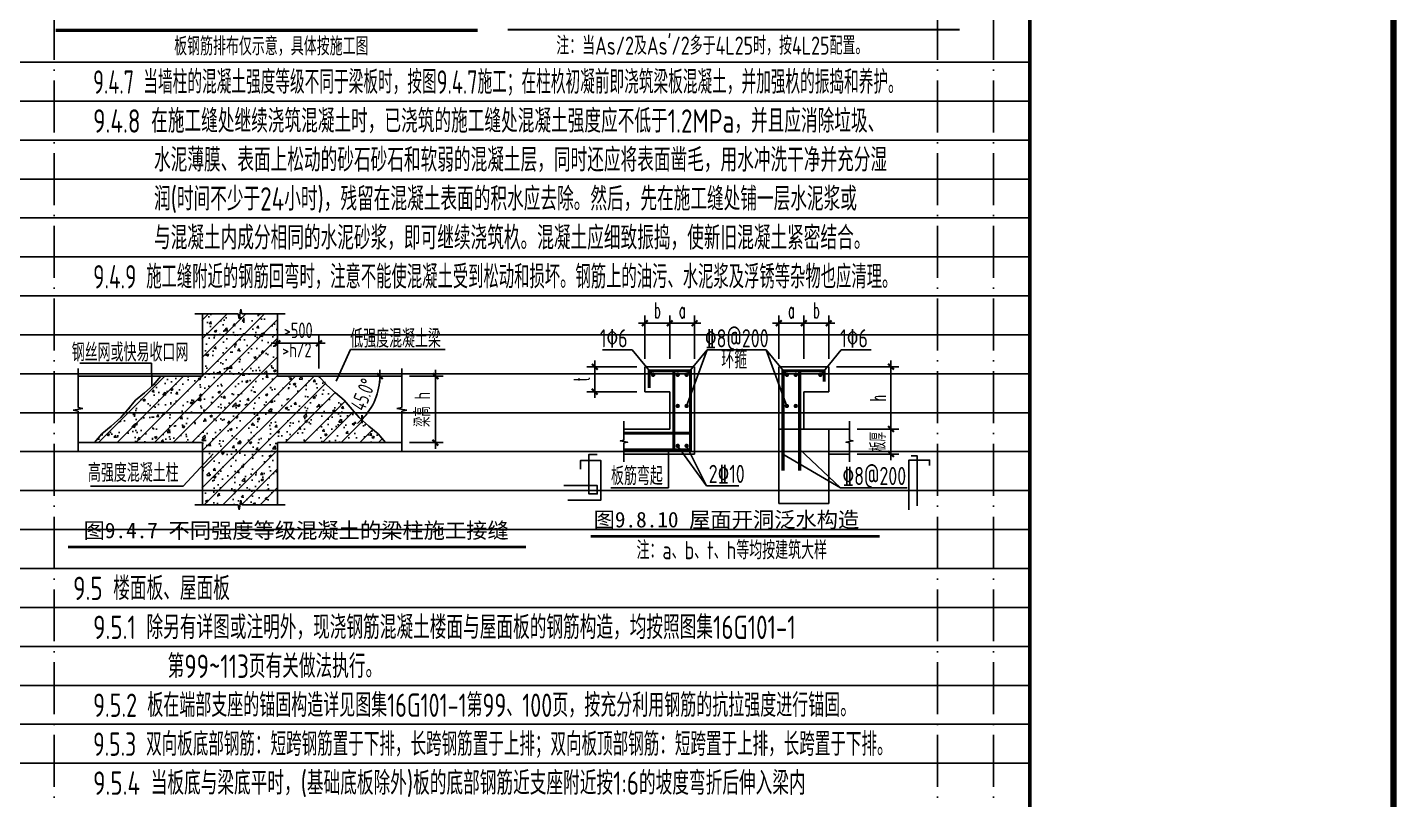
# Model space of a CAD drawing. Extents: x 826826 to 1642106, y -156213 to 399140.
# Drawn here: x 913611 to 939959, y 310491 to 325363 of the extents above; entities that cross this region are included whole.
import ezdxf
from ezdxf.enums import TextEntityAlignment as Align

# ---------------------------------------------------------------- set-up
doc = ezdxf.new("R2010")
doc.units = 0
doc.header["$LTSCALE"] = 1000
for name, pattern in [('D1', [14, 10, -2, 0, -2]), ('D3轴线点划线', [18.5, 12, -3, 0.5, -3]), ('H3普通虚线', [4.2, 3, -1.2])]:
    doc.linetypes.add(name, pattern=pattern)
doc.layers.get('0').update_dxf_attribs({"linetype": 'CONTINUOUS'})
doc.layers.get('DEFPOINTS').update_dxf_attribs({"linetype": 'CONTINUOUS'})
for name, color, linetype in [('C-SHET-TTLB', 11, 'CONTINUOUS'), ('C-THCK', 210, 'CONTINUOUS'), ('S-DETL-AXIS', 8, 'D3轴线点划线'), ('S-DETL-DIM', 151, 'CONTINUOUS'), ('S-DETL-HATCH', 253, 'CONTINUOUS'), ('S-DETL-LINE1', 2, 'CONTINUOUS'), ('S-DETL-RBAR', 1, 'CONTINUOUS'), ('S-DETL-TEXT', 7, 'CONTINUOUS'), ('水平筋标注', 7, 'CONTINUOUS')]:
    doc.layers.add(name, color=color, linetype=linetype)
doc.layers.add('S-1-TEXT', color=7, linetype='CONTINUOUS', lineweight=18)
doc.layers.add('图框', color=9, linetype='CONTINUOUS', lineweight=18)
doc.styles.add('HZ2', font='romans.shx', dxfattribs={"width": 0.5, "bigfont": 'hztxt.shx'})
doc.styles.add('TS', font='tssdeng.shx', dxfattribs={"width": 0.7, "bigfont": 'tssdchn.shx'})
doc.styles.add('黑体', font='simhei.ttf')
doc.dimstyles.new('DIM25', dxfattribs={"dimtxt": 300, "dimasz": 0.8, "dimexe": 150, "dimexo": 150, "dimgap": 100, "dimtad": 1, "dimdec": 0, "dimlfac": 0.25, "dimrnd": 1, "dimzin": 0, "dimdsep": 46, "dimtxsty": 'TS', "dimblk": '_DIMX', "dimcen": 0, "dimclrd": 256, "dimclre": 256, "dimclrt": 43, "dimadec": 1, "dimazin": 0, "dimtfac": 1, "dimtdec": 0, "dimtix": 1, "dimtmove": 2, "dimatfit": 3, "dimldrblk": 'ARCHTICK', "dimfxl": 0, "dimtolj": 1, "dimtzin": 1, "dimarcsym": 0})

# ---------------------------------------------------------------- blocks, each defined once
blk = doc.blocks.new('_DIMX')
blk.add_line((-150, 0), (150, 0))
at = {"const_width": 50}
blk.add_lwpolyline([(-70, -70), (70, 70)], dxfattribs=at)
blk = doc.blocks.new('*D941')
at = {"layer": 'DEFPOINTS', "color": 0}
for p in [(918422, 319279), (918422, 318646), (919222, 318646)]:
    blk.add_point(p, dxfattribs=at)
at = {"layer": 'S-DETL-DIM', "lineweight": -2}
for p, q in [((918422, 318796), (918422, 319429)), ((919222, 318796), (919222, 319429)), ((919221, 319279), (918422, 319279))]:
    blk.add_line(p, q, dxfattribs=at)
at = {"layer": 'S-DETL-DIM', "lineweight": -2, "xscale": 0.8, "yscale": 0.8, "zscale": 0.8, "rotation": 180}
blk.add_blockref('_DIMX', (918422, 319279), dxfattribs=at)
at = {"layer": 'S-DETL-DIM', "lineweight": -2, "xscale": 0.8, "yscale": 0.8, "zscale": 0.8}
blk.add_blockref('_DIMX', (919222, 319279), dxfattribs=at)
at = {"layer": 'S-DETL-DIM', "color": 43, "insert": (918822, 319529), "char_height": 300, "attachment_point": 5, "style": 'TS'}
blk.add_mtext('\\A1;>500', dxfattribs=at)
blk = doc.blocks.new('_ArchTick')
at = {"color": 0, "linetype": 'ByBlock', "const_width": 0.15}
blk.add_lwpolyline([(-0.5, -0.5), (0.5, 0.5)], dxfattribs=at)
blk = doc.blocks.new('*D942')
at = {"layer": 'DEFPOINTS', "color": 0}
for p in [(920817, 318646), (920817, 317366), (921462, 317366)]:
    blk.add_point(p, dxfattribs=at)
at = {"layer": 'S-DETL-DIM', "lineweight": -2}
for p, q in [((920967, 318646), (921612, 318646)), ((921462, 318645), (921462, 317367)), ((920967, 317366), (921612, 317366))]:
    blk.add_line(p, q, dxfattribs=at)
at = {"layer": 'S-DETL-DIM', "lineweight": -2, "xscale": 0.8, "yscale": 0.8, "zscale": 0.8}
for p, rotation in [((921462, 318646), 90), ((921462, 317366), 270)]:
    blk.add_blockref('_DIMX', p, dxfattribs=dict(at, rotation=rotation))
at = {"layer": 'S-DETL-DIM', "color": 43, "insert": (921212, 318006), "char_height": 300, "attachment_point": 5, "rotation": 90, "style": 'TS'}
blk.add_mtext('\\A1;梁高 h', dxfattribs=at)
blk = doc.blocks.new('*D943')
at = {"layer": 'DEFPOINTS', "color": 0}
for p in [(918422, 318646), (919222, 318646), (920817, 318646), (920235, 318060), (920502, 317366)]:
    blk.add_point(p, dxfattribs=at)
at = {"layer": 'S-DETL-DIM', "lineweight": -2}
blk.add_arc((919222, 318646), 1171, 315.0392, 359.9608, dxfattribs=at)
at = {"layer": 'S-DETL-DIM', "lineweight": -2, "xscale": 0.8, "yscale": 0.8, "zscale": 0.8}
for p, rotation in [((920392, 318646), 89.98042243834593), ((920049, 317818), 225.0195775616524)]:
    blk.add_blockref('_DIMX', p, dxfattribs=dict(at, rotation=rotation))
at = {"layer": 'S-DETL-DIM', "color": 43, "insert": (920072, 318293), "char_height": 300, "attachment_point": 5, "rotation": 67.5, "style": 'TS'}
blk.add_mtext('\\A1;45.0°', dxfattribs=at)
blk = doc.blocks.new('*D926')
at = {"layer": 'DEFPOINTS', "color": 0}
for p in [(2707629, 618930), (2707149, 618091), (2707629, 618091)]:
    blk.add_point(p, dxfattribs=at)
at = {"layer": 'S-DETL-DIM', "lineweight": -2}
for p, q in [((2707149, 618241), (2707149, 619080)), ((2707150, 618930), (2707628, 618930)), ((2707629, 618241), (2707629, 619080))]:
    blk.add_line(p, q, dxfattribs=at)
at = {"layer": 'S-DETL-DIM', "lineweight": -2, "xscale": 0.8, "yscale": 0.8, "zscale": 0.8, "rotation": 180}
blk.add_blockref('_DIMX', (2707149, 618930), dxfattribs=at)
at = {"layer": 'S-DETL-DIM', "lineweight": -2, "xscale": 0.8, "yscale": 0.8, "zscale": 0.8}
blk.add_blockref('_DIMX', (2707629, 618930), dxfattribs=at)
at = {"layer": 'S-DETL-DIM', "color": 43, "insert": (2707389, 619180), "char_height": 300, "attachment_point": 5, "style": 'HZ2'}
blk.add_mtext('\\A1;a', dxfattribs=at)
blk = doc.blocks.new('*D927')
at = {"layer": 'DEFPOINTS', "color": 0}
for p in [(2710209, 618091), (2710609, 616891), (2711407, 616891)]:
    blk.add_point(p, dxfattribs=at)
at = {"layer": 'S-DETL-DIM', "lineweight": -2}
for p, q in [((2710359, 618091), (2711557, 618091)), ((2711407, 618090), (2711407, 616892)), ((2710759, 616891), (2711557, 616891))]:
    blk.add_line(p, q, dxfattribs=at)
at = {"layer": 'S-DETL-DIM', "lineweight": -2, "xscale": 0.8, "yscale": 0.8, "zscale": 0.8}
for p, rotation in [((2711407, 618091), 90), ((2711407, 616891), 270)]:
    blk.add_blockref('_DIMX', p, dxfattribs=dict(at, rotation=rotation))
at = {"layer": 'S-DETL-DIM', "color": 43, "insert": (2711157, 617491), "char_height": 300, "attachment_point": 5, "rotation": 90, "style": 'HZ2'}
blk.add_mtext('\\A1;h', dxfattribs=at)
blk = doc.blocks.new('*D928')
at = {"layer": 'DEFPOINTS', "color": 0}
for p in [(2710609, 616891), (2710609, 616411), (2711407, 616411)]:
    blk.add_point(p, dxfattribs=at)
at = {"layer": 'S-DETL-DIM', "lineweight": -2}
for p, q in [((2710759, 616891), (2711557, 616891)), ((2711407, 616890), (2711407, 616412)), ((2710759, 616411), (2711557, 616411))]:
    blk.add_line(p, q, dxfattribs=at)
at = {"layer": 'S-DETL-DIM', "lineweight": -2, "xscale": 0.8, "yscale": 0.8, "zscale": 0.8}
for p, rotation in [((2711407, 616891), 90), ((2711407, 616411), 270)]:
    blk.add_blockref('_DIMX', p, dxfattribs=dict(at, rotation=rotation))
at = {"layer": 'S-DETL-DIM', "color": 43, "insert": (2711157, 616651), "char_height": 300, "attachment_point": 5, "rotation": 90, "style": 'HZ2'}
blk.add_mtext('\\A1;板厚', dxfattribs=at)
blk = doc.blocks.new('*D929')
at = {"layer": 'DEFPOINTS', "color": 0}
for p in [(2706669, 618091), (2705707, 617611), (2706669, 617611)]:
    blk.add_point(p, dxfattribs=at)
at = {"layer": 'S-DETL-DIM', "lineweight": -2}
for p, q in [((2706519, 618091), (2705557, 618091)), ((2705707, 618090), (2705707, 617612)), ((2706519, 617611), (2705557, 617611))]:
    blk.add_line(p, q, dxfattribs=at)
at = {"layer": 'S-DETL-DIM', "lineweight": -2, "xscale": 0.8, "yscale": 0.8, "zscale": 0.8}
for p, rotation in [((2705707, 618091), 90), ((2705707, 617611), 270)]:
    blk.add_blockref('_DIMX', p, dxfattribs=dict(at, rotation=rotation))
at = {"layer": 'S-DETL-DIM', "color": 43, "insert": (2705457, 617851), "char_height": 300, "attachment_point": 5, "rotation": 90, "style": 'HZ2'}
blk.add_mtext('\\A1;t', dxfattribs=at)
blk = doc.blocks.new('*D930')
at = {"layer": 'DEFPOINTS', "color": 0}
for p in [(2706669, 618930), (2706669, 618091), (2707149, 618091)]:
    blk.add_point(p, dxfattribs=at)
at = {"layer": 'S-DETL-DIM', "lineweight": -2}
for p, q in [((2706669, 618241), (2706669, 619080)), ((2707148, 618930), (2706670, 618930)), ((2707149, 618241), (2707149, 619080))]:
    blk.add_line(p, q, dxfattribs=at)
at = {"layer": 'S-DETL-DIM', "lineweight": -2, "xscale": 0.8, "yscale": 0.8, "zscale": 0.8, "rotation": 180}
blk.add_blockref('_DIMX', (2706669, 618930), dxfattribs=at)
at = {"layer": 'S-DETL-DIM', "lineweight": -2, "xscale": 0.8, "yscale": 0.8, "zscale": 0.8}
blk.add_blockref('_DIMX', (2707149, 618930), dxfattribs=at)
at = {"layer": 'S-DETL-DIM', "color": 43, "insert": (2706909, 619180), "char_height": 300, "attachment_point": 5, "style": 'HZ2'}
blk.add_mtext('\\A1;b', dxfattribs=at)
blk = doc.blocks.new('*D931')
at = {"layer": 'DEFPOINTS', "color": 0}
for p in [(2709249, 618930), (2709249, 618091), (2709729, 618091)]:
    blk.add_point(p, dxfattribs=at)
at = {"layer": 'S-DETL-DIM', "lineweight": -2}
for p, q in [((2709249, 618241), (2709249, 619080)), ((2709728, 618930), (2709250, 618930)), ((2709729, 618241), (2709729, 619080))]:
    blk.add_line(p, q, dxfattribs=at)
at = {"layer": 'S-DETL-DIM', "lineweight": -2, "xscale": 0.8, "yscale": 0.8, "zscale": 0.8, "rotation": 180}
blk.add_blockref('_DIMX', (2709249, 618930), dxfattribs=at)
at = {"layer": 'S-DETL-DIM', "lineweight": -2, "xscale": 0.8, "yscale": 0.8, "zscale": 0.8}
blk.add_blockref('_DIMX', (2709729, 618930), dxfattribs=at)
at = {"layer": 'S-DETL-DIM', "color": 43, "insert": (2709489, 619180), "char_height": 300, "attachment_point": 5, "style": 'HZ2'}
blk.add_mtext('\\A1;a', dxfattribs=at)
blk = doc.blocks.new('*D932')
at = {"layer": 'DEFPOINTS', "color": 0}
for p in [(2710209, 618930), (2709729, 618091), (2710209, 618091)]:
    blk.add_point(p, dxfattribs=at)
at = {"layer": 'S-DETL-DIM', "lineweight": -2}
for p, q in [((2709729, 618241), (2709729, 619080)), ((2709730, 618930), (2710208, 618930)), ((2710209, 618241), (2710209, 619080))]:
    blk.add_line(p, q, dxfattribs=at)
at = {"layer": 'S-DETL-DIM', "lineweight": -2, "xscale": 0.8, "yscale": 0.8, "zscale": 0.8, "rotation": 180}
blk.add_blockref('_DIMX', (2709729, 618930), dxfattribs=at)
at = {"layer": 'S-DETL-DIM', "lineweight": -2, "xscale": 0.8, "yscale": 0.8, "zscale": 0.8}
blk.add_blockref('_DIMX', (2710209, 618930), dxfattribs=at)
at = {"layer": 'S-DETL-DIM', "color": 43, "insert": (2709969, 619180), "char_height": 300, "attachment_point": 5, "style": 'HZ2'}
blk.add_mtext('\\A1;b', dxfattribs=at)
blk = doc.blocks.new('20210804.19142487')
at = {"layer": '图框', "const_width": 70}
blk.add_lwpolyline([(25, 0), (25, 57400)], dxfattribs=at)
blk = doc.blocks.new('2014111522190556')
at = {"layer": 'S-DETL-RBAR'}
for points in [[(2706872.3, 617936.1, 1), (2706787.9, 617936.1, 1)], [(2707345.7, 617936.1, 1), (2707261.3, 617936.1, 1)], [(2707432.1, 617936.1, -1), (2707516.4, 617936.1, -1)], [(2709445.7, 617936.1, 1), (2709361.3, 617936.1, 1)], [(2709532.1, 617936.1, -1), (2709616.4, 617936.1, -1)], [(2710005.4, 617936.1, -1), (2710089.8, 617936.1, -1)], [(2707345.7, 617336.1, 1), (2707261.3, 617336.1, 1)], [(2707432.1, 617336.1, -1), (2707516.4, 617336.1, -1)], [(2709445.7, 617336.1, 1), (2709361.3, 617336.1, 1)], [(2709532.1, 617336.1, -1), (2709616.4, 617336.1, -1)], [(2707345.7, 616568.1, 1), (2707261.3, 616568.1, 1)], [(2707432.1, 616568.1, -1), (2707516.4, 616568.1, -1)]]:
    blk.add_hatch(color=1, dxfattribs=at).paths.add_polyline_path(points)
at = {"layer": 'S-DETL-AXIS', "linetype": 'H3普通虚线'}
for p, q in [((2709728.9, 616890.9), (2709248.9, 616890.9)), ((2710208.9, 616410.9), (2710208.9, 616890.9))]:
    blk.add_line(p, q, dxfattribs=at)
at = {"layer": 'S-DETL-HATCH'}
for points in [[(2706268.9, 617040.9), (2706268.9, 616678.7), (2706198.7, 616663.5), (2706339, 616638.3), (2706268.9, 616625.2), (2706268.9, 616260.9)], [(2710608.9, 617040.9), (2710608.9, 616678.7), (2710679, 616663.5), (2710538.7, 616638.3), (2710608.9, 616625.2), (2710608.9, 616260.9)]]:
    blk.add_lwpolyline(points, dxfattribs=at)
at = {"layer": 'S-DETL-LINE1'}
for p, q in [((2706668.9, 618090.9), (2706668.9, 617610.9)), ((2706668.9, 618090.9), (2707628.9, 618090.9)), ((2707628.9, 618090.9), (2707628.9, 616410.9)), ((2709248.9, 618090.9), (2709248.9, 615455.9)), ((2710208.9, 618090.9), (2709248.9, 618090.9)), ((2710208.9, 618090.9), (2710208.9, 617610.9)), ((2706668.9, 617610.9), (2707148.9, 617610.9)), ((2707148.9, 617610.9), (2707148.9, 616890.9)), ((2709728.9, 617610.9), (2709728.9, 616890.9)), ((2709728.9, 617610.9), (2710208.9, 617610.9)), ((2706268.9, 616890.9), (2707148.9, 616890.9)), ((2710608.9, 616890.9), (2709728.9, 616890.9)), ((2706268.9, 616410.9), (2707628.9, 616410.9)), ((2710608.9, 616410.9), (2710208.9, 616410.9)), ((2710208.9, 616410.9), (2710208.9, 615455.9)), ((2710208.9, 615455.9), (2709248.9, 615455.9))]:
    blk.add_line(p, q, dxfattribs=at)
at = {"layer": 'S-DETL-RBAR', "color": 1, "const_width": 60}
for points in [[(2706268.9, 616490.9), (2707548.9, 616490.9), (2707548.9, 618010.9), (2706755.5, 618010.9), (2706755.5, 617682)], [(2707548.9, 618010.9), (2707228.9, 618010.9), (2707228.9, 616490.9)], [(2709328.9, 616090.9), (2709328.9, 618010.9), (2710122.2, 618010.9), (2710122.2, 617807.2)], [(2709412.7, 618010.9), (2709648.9, 618010.9), (2709648.9, 616090.9)], [(2706268.9, 616810.9), (2707548.9, 616810.9)]]:
    blk.add_lwpolyline(points, dxfattribs=at)
at = {"layer": 'S-DETL-TEXT'}
for p, q in [((2706426.2, 618419.8), (2705853.3, 618419.8)), ((2706823, 617934.6), (2706426.2, 618419.8)), ((2707871.5, 618419.8), (2707474.2, 617335.2)), ((2707474.8, 617934.6), (2707871.5, 618419.8)), ((2707871.5, 618419.8), (2709006.2, 618419.8)), ((2709403, 617934.6), (2709006.2, 618419.8)), ((2709006.2, 618419.8), (2709403.6, 617335.2)), ((2710054.8, 617934.6), (2710451.5, 618419.8)), ((2710451.5, 618419.8), (2711024.4, 618419.8)), ((2707859.2, 615800.5), (2707301.2, 616567.7)), ((2707473.3, 616565.8), (2707859.2, 615800.5)), ((2707124.5, 615759.5), (2707124.5, 616490.9)), ((2710432.9, 615759.5), (2709328.9, 616407.6)), ((2709648.9, 616505.2), (2710432.9, 615759.5)), ((2707124.5, 615759.5), (2706018.5, 615759.5)), ((2708481.6, 615800.5), (2707859.2, 615800.5)), ((2711719.2, 615759.5), (2710432.9, 615759.5))]:
    blk.add_line(p, q, dxfattribs=at)
for points in [[(2705114.8, 615801.9), (2705754.8, 615801.9), (2705754.8, 615641.9), (2705594.8, 615641.9), (2705594.8, 616401.9), (2705754.8, 616401.9)], [(2705186.3, 615525), (2705826.3, 615525), (2705826.3, 616285), (2705429.7, 616285), (2705429.7, 616120.5)], [(2711753.8, 615334.1), (2711753.8, 616294.1), (2712150.5, 616294.1), (2712150.5, 616192.3)], [(2711795.7, 616373), (2711913.8, 616373), (2711913.8, 615413)]]:
    blk.add_lwpolyline(points, dxfattribs=at)
at = {"layer": 'S-DETL-TEXT', "const_width": 50}
blk.add_lwpolyline([(2705630.8, 614826.5), (2711188.4, 614826.5)], dxfattribs=at)
at = {"layer": 'S-DETL-TEXT', "style": 'TS', "width": 0.75}
for s, p in [('1\x826', (2705805.9, 618464.9)), ('\x848@200', (2707826.7, 618464.9)), ('1\x826', (2710430.2, 618464.9)), ('环箍', (2708141.4, 618058)), ('板筋弯起', (2706019.5, 615812.4)), ('2\x8410', (2707899.9, 615853.4)), ('\x848@200', (2710473.6, 615812.4)), ('注：a、b、t、h等均按建筑大样', (2706510.2, 614384.6))]:
    blk.add_text(s, height=350, dxfattribs=at).set_placement(p)
at = {"layer": 'S-DETL-TEXT', "style": '黑体'}
blk.add_text('图9.8.10 屋面开洞泛水构造', height=300, dxfattribs=at).set_placement((2705685, 614997.6))
at = {"layer": 'S-DETL-DIM'}
for base, p1, p2, angle, text, picture, middle in [((2706668.9, 618929.9), (2707148.9, 618090.9), (2706668.9, 618090.9), 180, 'b', '*D930', (2706908.9, 619179.9)), ((2709248.9, 618929.9), (2709728.9, 618090.9), (2709248.9, 618090.9), 180, 'a', '*D931', (2709488.9, 619179.9)), ((2705706.8, 617610.9), (2706668.9, 618090.9), (2706668.9, 617610.9), 270, 't', '*D929', (2705456.8, 617850.9)), ((2711407.3, 616890.9), (2710208.9, 618090.9), (2710608.9, 616890.9), 90, 'h', '*D927', (2711157.3, 617490.9)), ((2711407.3, 616410.9), (2710608.9, 616890.9), (2710608.9, 616410.9), 90, '板厚', '*D928', (2711157.3, 616650.9))]:
    dim = blk.add_linear_dim(base=base, p1=p1, p2=p2, angle=angle, text=text, dimstyle='DIM25', dxfattribs=at)
    dim.commit()
    dim.dimension.update_dxf_attribs({"geometry": picture, "text_midpoint": middle})
for base, p1, p2, text, picture, middle in [((2707628.9, 618929.9), (2707148.9, 618090.9), (2707628.9, 618090.9), 'a', '*D926', (2707388.9, 619179.9)), ((2710208.9, 618929.9), (2709728.9, 618090.9), (2710208.9, 618090.9), 'b', '*D932', (2709968.9, 619179.9))]:
    dim = blk.add_linear_dim(base=base, p1=p1, p2=p2, text=text, dimstyle='DIM25', dxfattribs=at)
    dim.commit()
    dim.dimension.update_dxf_attribs({"geometry": picture, "text_midpoint": middle})

msp = doc.modelspace()

# ---------------------------------------------------------------- hatches: boundary and pattern name
at = {"layer": 'S-DETL-HATCH'}
h = msp.add_hatch(dxfattribs=at)
h.set_pattern_fill('ANSI31', color=256, scale=80, style=0)
h.set_pattern_definition([(45, (48886.16, 125515.13), (-179.60512, 179.60512), [])])
h.paths.add_polyline_path([(916168.75, 318651.53), (914888.75, 317371.53), (916968.75, 317371.53), (916968.75, 316171.53), (917651.64, 316171.53), (917671.97, 316077.96), (917705.53, 316265.1), (917723.07, 316171.53), (918408.75, 316171.53), (918408.75, 317371.53), (920488.75, 317371.53), (919208.75, 318651.53), (918408.75, 318651.53), (918408.75, 319851.53), (917723.07, 319851.53), (917705.53, 319945.1), (917671.97, 319757.96), (917651.64, 319851.53), (916968.75, 319851.53), (916968.75, 318651.53)])
h = msp.add_hatch(dxfattribs=at)
h.set_pattern_fill('AR-CONC', color=256, scale=2.5, style=0)
h.set_pattern_definition([(50, (-722395.3, 199936.2), (455.46167, -39.84771), [47.625, -523.875]), (355, (-722395.3, 199936.2), (-88.10706, 477.64161), [38.1, -419.1]), (100.451, (-722357.35, 199932.88), (367.35625, 437.79172), [40.475, -445.225]), (46.1842, (-722395.3, 200063.2), (677.6976, -105.10582), [71.4375, -785.8125]), (96.6356, (-722338.83, 200054.44), (593.51059, 618.5639), [60.7125, -667.8375]), (351.184, (-722395.3, 200063.2), (593.5115, 618.5628), [57.15, -628.65]), (21, (-722331.8, 200031.45), (379.0372, -255.6638), [47.625, -523.875]), (326, (-722331.8, 200031.45), (154.50507, 460.46992), [38.1, -419.1]), (71.4514, (-722300.22, 200010.14), (533.54123, 204.80714), [40.475, -445.225]), (37.5, (-722395.31, 199936.2), (7.721508, 211.387597), [0, -414.02, 0, -425.45, 0, -420.6875]), (7.5, (-722395.3, 199936.2), (167.049156, 250.451437), [0, -242.57, 0, -404.495, 0, -160.3375]), (327.5, (-722536.91, 199936.2), (338.976488, -14.32186), [0, -158.75, 0, -495.3, 0, -657.225]), (317.5, (-722600.4, 199936.2), (370.322953, 63.56623), [0, -206.375, 0, -328.93, 0, -466.725])])
h.paths.add_polyline_path([(916181.52, 318645.81), (914901.52, 317365.81), (916981.52, 317365.81), (916981.52, 316165.81), (917664.41, 316165.81), (917684.74, 316072.24), (917718.3, 316259.37), (917735.83, 316165.81), (918421.52, 316165.81), (918421.52, 317365.81), (920501.52, 317365.81), (919221.52, 318645.81), (918421.52, 318645.81), (918421.52, 319845.81), (917735.83, 319845.81), (917718.3, 319939.37), (917684.74, 319752.24), (917664.41, 319845.81), (916981.52, 319845.81), (916981.52, 318645.81)])

# ---------------------------------------------------------------- linework, layer by layer
at = {"layer": 'C-SHET-TTLB', "const_width": 120}
msp.add_lwpolyline([(858638.73, 354342.46), (939898.73, 354342.46), (939898.73, 296942.46), (858638.73, 296942.46)], close=True, dxfattribs=at)
at = {"layer": 'DEFPOINTS', "color": 252, "linetype": 'D1', "ltscale": 0.1}
for p, q in [((914126.73, 350942.46), (914126.73, 296942.46)), ((931126.73, 350942.46), (931126.73, 296942.46)), ((932198.73, 350942.46), (932198.73, 296942.46))]:
    msp.add_line(p, q, dxfattribs=at)
at = {"layer": 'DEFPOINTS', "color": 252}
for p, q in [((858638.73, 324692.46), (932898.73, 324692.46)), ((858638.73, 323942.46), (932898.73, 323942.46)), ((858638.73, 323192.46), (932898.73, 323192.46)), ((858638.73, 322442.46), (932898.73, 322442.46)), ((858638.73, 321692.46), (932898.73, 321692.46)), ((858638.73, 320942.46), (932898.73, 320942.46)), ((858638.73, 320192.46), (932898.73, 320192.46)), ((858638.73, 319442.46), (932898.73, 319442.46)), ((858638.73, 318692.46), (932898.73, 318692.46)), ((858638.73, 317942.46), (932898.73, 317942.46)), ((858638.73, 317192.46), (932898.73, 317192.46)), ((858638.73, 316442.46), (932898.73, 316442.46)), ((858638.73, 315692.46), (932898.73, 315692.46)), ((858638.73, 314942.46), (932898.73, 314942.46)), ((858638.73, 314192.46), (932898.73, 314192.46)), ((858638.73, 313442.46), (932898.73, 313442.46)), ((858638.73, 312692.46), (932898.73, 312692.46)), ((858638.73, 311942.46), (932898.73, 311942.46)), ((858638.73, 311192.46), (932898.73, 311192.46))]:
    msp.add_line(p, q, dxfattribs=at)
at = {"layer": 'S-DETL-DIM'}
for p, q in [((917684.74, 319752.24), (917718.3, 319939.37)), ((917718.3, 319939.37), (917735.83, 319845.81)), ((916831.52, 319845.81), (917664.41, 319845.81)), ((917664.41, 319845.81), (917684.74, 319752.24)), ((917735.83, 319845.81), (918571.52, 319845.81)), ((914586.26, 318795.81), (914586.26, 318042.92)), ((920816.78, 318795.81), (920816.78, 318042.92)), ((914679.82, 318022.59), (914492.69, 317989.02)), ((914586.26, 318042.92), (914679.82, 318022.59)), ((920816.78, 318042.92), (920723.21, 318022.59)), ((920723.21, 318022.59), (920910.35, 317989.02)), ((914492.69, 317989.02), (914586.26, 317971.49)), ((914586.26, 317971.49), (914586.26, 317215.81)), ((920910.35, 317989.02), (920816.78, 317971.49)), ((920816.78, 317971.49), (920816.78, 317215.81)), ((917684.74, 316072.24), (917718.3, 316259.37)), ((917718.3, 316259.37), (917735.83, 316165.81)), ((916831.52, 316165.81), (917664.41, 316165.81)), ((917664.41, 316165.81), (917684.74, 316072.24)), ((917735.83, 316165.81), (918571.52, 316165.81))]:
    msp.add_line(p, q, dxfattribs=at)
at = {"layer": 'S-DETL-LINE1'}
for p, q in [((916981.52, 319845.81), (916981.52, 318645.81)), ((918421.52, 319845.81), (918421.52, 318645.81)), ((914586.26, 318645.81), (916981.52, 318645.81)), ((918421.52, 318645.81), (920816.78, 318645.81)), ((914586.26, 317365.81), (916981.52, 317365.81)), ((916981.52, 317365.81), (916981.52, 316165.81)), ((918421.52, 317365.81), (920816.78, 317365.81)), ((918421.52, 317365.81), (918421.52, 316165.81))]:
    msp.add_line(p, q, dxfattribs=at)
for points in [[(914901.52, 317365.81), (915044.74, 317536.28), (915221.53, 317685.81), (915407.06, 317847.89), (915541.53, 318005.82), (915694, 318180.72), (915861.52, 318325.81), (916028.65, 318474.27), (916181.52, 318645.81)], [(920501.52, 317365.81), (920358.29, 317536.28), (920181.51, 317685.81), (919995.98, 317847.89), (919861.51, 318005.82), (919709.04, 318180.72), (919541.52, 318325.81), (919374.39, 318474.27), (919221.52, 318645.81)]]:
    msp.add_lwpolyline(points, dxfattribs=at)
at = {"layer": 'S-DETL-TEXT'}
for p, q in [((919553.12, 318548.63), (919831.12, 319160.12)), ((919831.12, 319160.12), (921648.55, 319160.12)), ((914620.15, 318894.25), (916000.27, 318894.25)), ((916000.27, 318894.25), (916002.39, 318450.94)), ((916610.82, 316529.04), (917185.1, 317152.35)), ((914826.49, 316529.04), (916610.82, 316529.04))]:
    msp.add_line(p, q, dxfattribs=at)
for points, const_width in [([(914153.36, 325304.75), (922275.83, 325304.75)], 60), ([(914389.65, 315353.85), (923205.75, 315353.85)], 50)]:
    msp.add_lwpolyline(points, dxfattribs=dict(at, const_width=const_width))
at = {"layer": 'S-DETL-TEXT', "color": 0, "const_width": 40}
msp.add_lwpolyline([(922855.12, 325317.12), (931553.05, 325317.12)], dxfattribs=at)

# ---------------------------------------------------------------- block references
at = {"layer": 'C-THCK'}
msp.add_blockref('2014111522190556', (-1781178.22, -299264.16), dxfattribs=at)
at = {"layer": '水平筋标注'}
msp.add_blockref('20210804.19142487', (932873.58, 296942.46), dxfattribs=at)

# ---------------------------------------------------------------- texts
at = {"layer": 'S-1-TEXT', "style": 'TS'}
for s, width, p in [('9.4.7 当墙柱的混凝土强度等级不同于梁板时，按图9.4.7施工；在柱杦初凝前即浇筑梁板混凝土，并加强杦的振捣和养护。', 0.66, (914875.78, 324084.89)), ('9.4.8 在施工缝处继续浇筑混凝土时，已浇筑的施工缝处混凝土强度应不低于1.2MPa，并且应消除垃圾、', 0.75, (914875.78, 323334.89)), ('  水泥薄膜、表面上松动的砂石砂石和软弱的混凝土层，同时还应将表面凿毛，用水冲洗干净并充分湿', 0.75, (915637.39, 322584.89)), ('  润(时间不少于24小时)，残留在混凝土表面的积水应去除。然后，先在施工缝处铺一层水泥浆或', 0.75, (915637.39, 321834.89)), ('  与混凝土内成分相同的水泥砂浆，即可继续浇筑杦。混凝土应细致振捣，使新旧混凝土紧密结合。', 0.75, (915637.39, 321084.89)), ('9.4.9 施工缝附近的钢筋回弯时，注意不能使混凝土受到松动和损坏。钢筋上的油污、水泥浆及浮锈等杂物也应清理。', 0.69, (914875.78, 320334.89)), ('9.5 楼面板、屋面板', 0.75, (914491.54, 314334.89)), ('9.5.1 除另有详图或注明外，现浇钢筋混凝土楼面与屋面板的钢筋构造，均按照图集16G101-1', 0.75, (914875.78, 313584.89)), ('       第99~113页有关做法执行。', 0.75, (914875.78, 312834.89)), ('9.5.2 板在端部支座的锚固构造详见图集16G101-1第99、100页，按充分利用钢筋的抗拉强度进行锚固。', 0.72, (914875.78, 312084.89)), ('9.5.3 双向板底部钢筋：短跨钢筋置于下排，长跨钢筋置于上排；双向板顶部钢筋：短跨置于上排，长跨置于下排。', 0.7, (914875.78, 311334.89)), ('9.5.4 当板底与梁底平时，(基础底板除外)板的底部钢筋近支座附近按1:6的坡度弯折后伸入梁内', 0.75, (914875.78, 310584.89))]:
    msp.add_text(s, height=450, dxfattribs=dict(at, width=width)).set_placement(p)
at = {"layer": 'S-DETL-DIM', "style": 'TS', "width": 0.75}
msp.add_text('>h/2', height=280, dxfattribs=at).set_placement((918514.07, 319009.4))
at = {"layer": 'S-DETL-TEXT', "style": 'TS', "width": 0.75}
for s, p in [('板钢筋排布仅示意，具体按施工图', (916434.92, 324823.94)), ("注：当As/2及As'/2多于4L25时，按4L25配置。", (923788.34, 324836.32)), ('低强度混凝土梁', (919822.35, 319195.18)), ('钢丝网或快易收口网', (914463.88, 318929.31)), ('高强度混凝土柱', (914776.03, 316609.93))]:
    msp.add_text(s, height=350, dxfattribs=at).set_placement(p)
at = {"layer": 'S-DETL-TEXT', "style": '黑体'}
msp.add_text('图9.4.7 不同强度等级混凝土的梁柱施工接缝', height=300, dxfattribs=at).set_placement((918783.31, 315525.02), align=Align.CENTER)

# ---------------------------------------------------------------- dimensions: what is measured, and where the dimension line sits
at = {"layer": 'S-DETL-DIM'}
dim = msp.add_linear_dim(base=(918421.52, 319279.05), p1=(919221.52, 318645.81), p2=(918421.52, 318645.81), text='>500', dimstyle='DIM25', dxfattribs=at)
dim.commit()
dim.dimension.update_dxf_attribs({"geometry": '*D941', "text_midpoint": (918821.52, 319529.05)})
dim = msp.add_angular_dim_2l(base=(920235.32, 318060.49), line1=((919221.52, 318645.81), (920501.52, 317365.81)), line2=((918421.52, 318645.81), (920816.78, 318645.81)), dimstyle='DIM25', dxfattribs=at)
dim.commit()
dim.dimension.update_dxf_attribs({"geometry": '*D943', "text_midpoint": (920072.08, 318293.49)})
dim = msp.add_linear_dim(base=(921461.92, 317365.81), p1=(920816.78, 318645.81), p2=(920816.78, 317365.81), angle=90, text='梁高 h', dimstyle='DIM25', dxfattribs=at)
dim.commit()
dim.dimension.update_dxf_attribs({"geometry": '*D942', "text_midpoint": (921211.92, 318005.81)})

doc.saveas('drawing.dxf')
